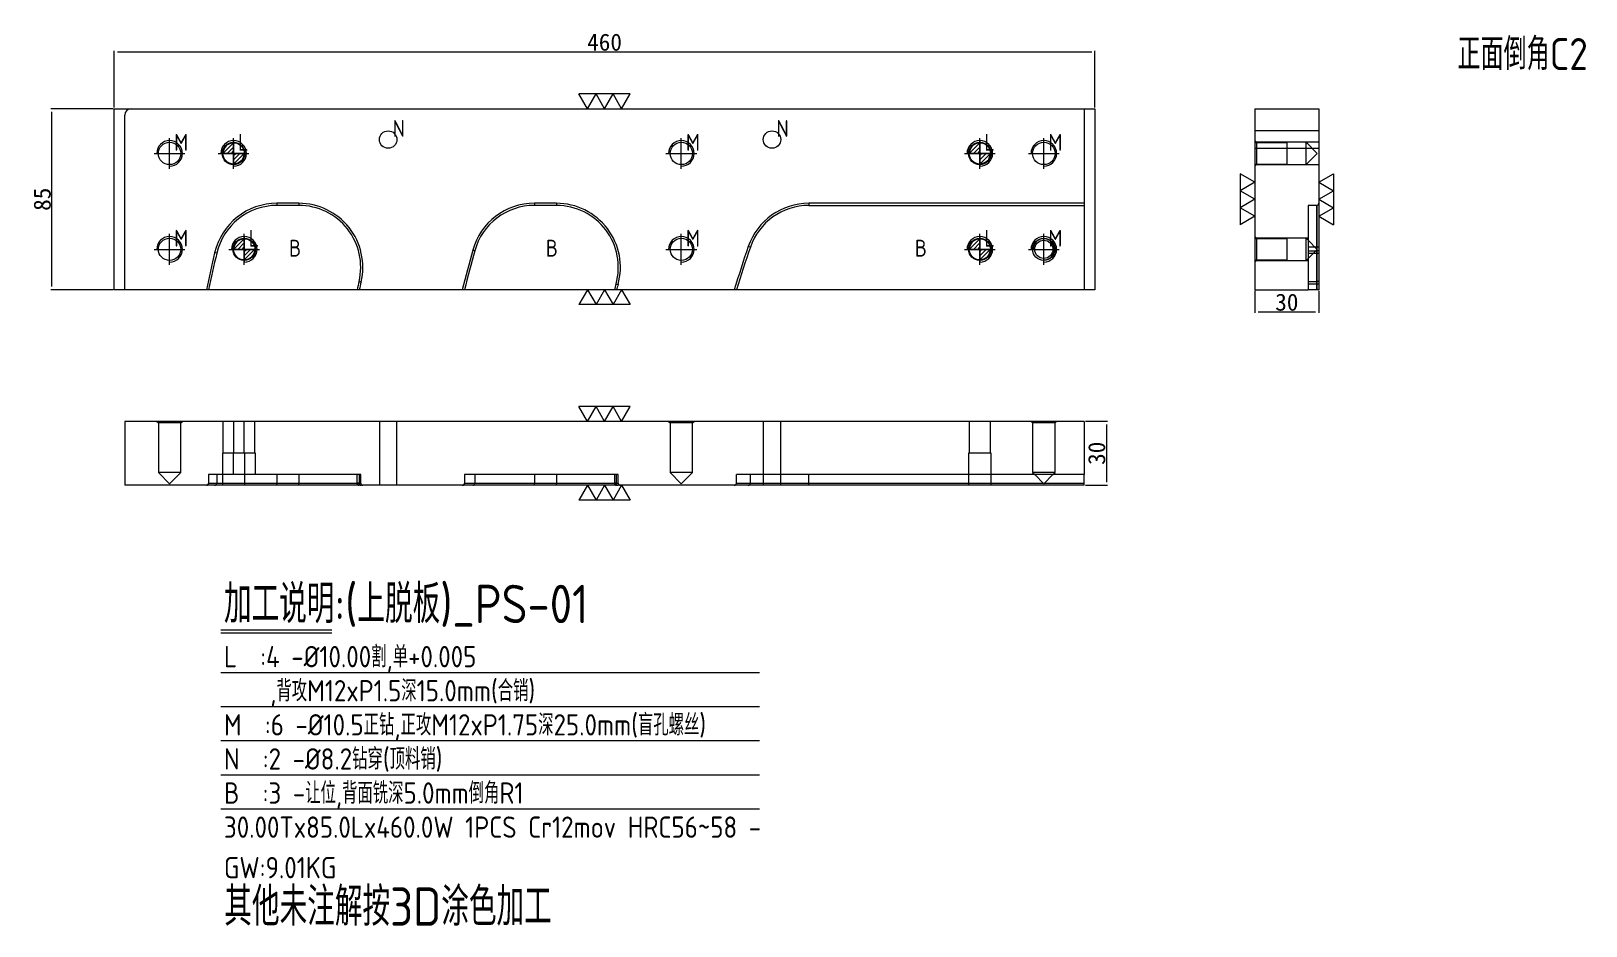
# Model space of a CAD drawing. Header units: millimetres. Extents: x 9233 to 9962, y 49839 to 50259.
import ezdxf

# ---------------------------------------------------------------- set-up
doc = ezdxf.new("R2010")
doc.units = ezdxf.units.MM
doc.linetypes.add('CENTER', pattern=[0])
doc.linetypes.add('DASHED', pattern=[0])
doc.layers.add('dim', color=4, linetype='Continuous')
doc.layers.add('PS', color=7, linetype='Continuous', true_color=0xffffff)
doc.layers.add('U1', color=7, linetype='Continuous', true_color=0xffffff)
doc.styles.add('_PUG_ERP', font='txt')
doc.styles.add('gbenor', font='gbenor.shx', dxfattribs={"bigfont": 'gbcbig'})
doc.dimstyles.new('_PUG_ERP', dxfattribs={"dimtxt": 8, "dimasz": 1.5, "dimexe": 0.5, "dimexo": 0.5, "dimgap": 0.5, "dimtad": 1, "dimtxsty": '_PUG_ERP', "dimblk": 'CLOSEDBLANK', "dimcen": 0, "dimclrd": 4, "dimclre": 4, "dimclrt": 3, "dimazin": 3, "dimtfac": 1, "dimtmove": 0, "dimatfit": 3, "dimldrblk": 'CLOSEDBLANK', "dimlwd": 9, "dimlwe": 9})

# ---------------------------------------------------------------- blocks, each defined once
blk = doc.blocks.new('*D1268')
at = {"layer": 'Defpoints', "color": 0}
for p in [(9727.15, 50075.8), (9727.15, 50045.8), (9737.5, 50045.8)]:
    blk.add_point(p, dxfattribs=at)
at = {"layer": 'dim', "color": 4, "lineweight": 9}
for p, q in [((9727.65, 50075.8), (9738, 50075.8)), ((9737.5, 50074.3), (9737.5, 50047.3)), ((9727.65, 50045.8), (9738, 50045.8))]:
    blk.add_line(p, q, dxfattribs=at)
at = {"layer": 'dim', "color": 3, "lineweight": 18, "insert": (9733, 50060.8), "char_height": 8, "attachment_point": 5, "rotation": 90, "style": '_PUG_ERP'}
blk.add_mtext('30', dxfattribs=at)
blk = doc.blocks.new('_ClosedBlank')
blk = doc.blocks.new('*D1269')
at = {"layer": 'Defpoints', "color": 0}
for p in [(9807.12, 50137.5), (9837.12, 50137.5), (9837.12, 50127.15)]:
    blk.add_point(p, dxfattribs=at)
at = {"layer": 'dim', "color": 4, "lineweight": 9}
for p, q in [((9807.12, 50137), (9807.12, 50126.65)), ((9837.12, 50137), (9837.12, 50126.65)), ((9808.62, 50127.15), (9835.62, 50127.15))]:
    blk.add_line(p, q, dxfattribs=at)
at = {"layer": 'dim', "color": 3, "lineweight": 18, "insert": (9822.12, 50131.65), "char_height": 8, "attachment_point": 5, "style": '_PUG_ERP'}
blk.add_mtext('30', dxfattribs=at)
blk = doc.blocks.new('pg_hx_L0')
at = {"color": 230}
for p, q in [((-0.6, 0), (0.6, 0)), ((-0.5, -0.003), (0, 0.497)), ((-0.3, 0), (0, 0.3)), ((-0.1, 0), (0, 0.1)), ((0, 0.6), (0, -0.6)), ((0.5, 0.003), (0, -0.497)), ((0.1, 0), (0, -0.1)), ((0.3, 0), (0, -0.3))]:
    blk.add_line(p, q, dxfattribs=at)
for start, end in [(90, 180), (270, 0)]:
    blk.add_arc((0, 0), 0.5, start, end, dxfattribs=at)
blk = doc.blocks.new('pg_hx_LLL0')
blk.add_blockref('pg_hx_L0', (0, 0))
blk = doc.blocks.new('*D1270')
at = {"layer": 'Defpoints', "color": 0}
for p in [(9732.15, 50249.16), (9272.15, 50222.5), (9732.15, 50222.5)]:
    blk.add_point(p, dxfattribs=at)
at = {"layer": 'dim', "color": 4, "lineweight": 9}
for p, q in [((9272.15, 50223), (9272.15, 50249.66)), ((9273.65, 50249.16), (9730.65, 50249.16)), ((9732.15, 50223), (9732.15, 50249.66))]:
    blk.add_line(p, q, dxfattribs=at)
at = {"layer": 'dim', "color": 3, "lineweight": 18, "insert": (9502.15, 50253.66), "char_height": 8, "attachment_point": 5, "style": '_PUG_ERP'}
blk.add_mtext('460', dxfattribs=at)
blk = doc.blocks.new('*D1271')
at = {"layer": 'Defpoints', "color": 0}
for p in [(9242.95, 50222.5), (9272.15, 50222.5), (9272.15, 50137.5)]:
    blk.add_point(p, dxfattribs=at)
at = {"layer": 'dim', "color": 4, "lineweight": 9}
for p, q in [((9271.65, 50222.5), (9242.45, 50222.5)), ((9242.95, 50139), (9242.95, 50221)), ((9271.65, 50137.5), (9242.45, 50137.5))]:
    blk.add_line(p, q, dxfattribs=at)
at = {"layer": 'dim', "color": 3, "lineweight": 18, "insert": (9238.45, 50180), "char_height": 8, "attachment_point": 5, "rotation": 90, "style": '_PUG_ERP'}
blk.add_mtext('85', dxfattribs=at)

msp = doc.modelspace()

# ---------------------------------------------------------------- linework, layer by layer
at = {"layer": 'dim', "color": 20, "linetype": 'Continuous', "lineweight": 18}
for p, q in [((9494.15, 50222.5), (9490.15, 50229.428)), ((9514.15, 50229.428), (9490.15, 50229.428)), ((9494.15, 50222.5), (9498.15, 50229.428)), ((9502.15, 50222.5), (9498.15, 50229.428)), ((9502.15, 50222.5), (9506.15, 50229.428)), ((9510.15, 50222.5), (9506.15, 50229.428)), ((9510.15, 50222.5), (9514.15, 50229.428)), ((9807.119, 50188), (9800.191, 50192)), ((9800.191, 50192), (9800.191, 50168)), ((9837.119, 50188), (9844.047, 50192)), ((9844.047, 50192), (9844.047, 50168)), ((9807.119, 50188), (9800.191, 50184)), ((9807.119, 50180), (9800.191, 50184)), ((9837.119, 50188), (9844.047, 50184)), ((9837.119, 50180), (9844.047, 50184)), ((9807.119, 50180), (9800.191, 50176)), ((9807.119, 50172), (9800.191, 50176)), ((9837.119, 50180), (9844.047, 50176)), ((9837.119, 50172), (9844.047, 50176)), ((9807.119, 50172), (9800.191, 50168)), ((9837.119, 50172), (9844.047, 50168)), ((9494.15, 50137.5), (9490.15, 50130.572)), ((9494.15, 50137.5), (9498.15, 50130.572)), ((9502.15, 50137.5), (9498.15, 50130.572)), ((9502.15, 50137.5), (9506.15, 50130.572)), ((9510.15, 50137.5), (9506.15, 50130.572)), ((9510.15, 50137.5), (9514.15, 50130.572)), ((9514.15, 50130.572), (9490.15, 50130.572)), ((9494.15, 50075.797), (9490.15, 50082.725)), ((9514.15, 50082.725), (9490.15, 50082.725)), ((9494.15, 50075.797), (9498.15, 50082.725)), ((9502.15, 50075.797), (9498.15, 50082.725)), ((9502.15, 50075.797), (9506.15, 50082.725)), ((9510.15, 50075.797), (9506.15, 50082.725)), ((9510.15, 50075.797), (9514.15, 50082.725)), ((9494.15, 50045.797), (9490.15, 50038.869)), ((9494.15, 50045.797), (9498.15, 50038.869)), ((9502.15, 50045.797), (9498.15, 50038.869)), ((9502.15, 50045.797), (9506.15, 50038.869)), ((9510.15, 50045.797), (9506.15, 50038.869)), ((9510.15, 50045.797), (9514.15, 50038.869)), ((9514.15, 50038.869), (9490.15, 50038.869))]:
    msp.add_line(p, q, dxfattribs=at)
at = {"layer": 'dim', "color": 8, "linetype": 'Continuous', "lineweight": 18}
for p, q in [((9322.15, 49978), (9374.314, 49978)), ((9322.15, 49976.5), (9374.314, 49976.5)), ((9322.15, 49958), (9574.87, 49958)), ((9322.15, 49942), (9574.87, 49942)), ((9322.15, 49926), (9574.87, 49926)), ((9322.15, 49910), (9574.87, 49910)), ((9322.15, 49894), (9574.87, 49894))]:
    msp.add_line(p, q, dxfattribs=at)
at = {"layer": 'dim', "color": 252, "lineweight": 18}
msp.add_lwpolyline([(9732.15, 50222.5), (9732.15, 50137.5), (9272.15, 50137.5), (9272.15, 50222.5)], close=True, dxfattribs=at)
at = {"layer": 'PS', "color": 11, "linetype": 'Continuous', "lineweight": 18}
for p, q in [((9280.15, 50222.5), (9727.15, 50222.5)), ((9807.119, 50222.5), (9837.119, 50222.5)), ((9807.119, 50222.5), (9807.119, 50137.5)), ((9837.119, 50222.5), (9837.119, 50178.1)), ((9836.119, 50177.1), (9832.119, 50177.1)), ((9837.119, 50178.1), (9837.119, 50157.866)), ((9837.119, 50157.866), (9837.119, 50137.5)), ((9727.15, 50137.5), (9277.15, 50137.5)), ((9807.119, 50137.5), (9832.119, 50137.5)), ((9836.119, 50137.5), (9832.119, 50137.5)), ((9727.15, 50075.797), (9277.15, 50075.797)), ((9277.15, 50075.797), (9277.15, 50045.797)), ((9727.15, 50075.797), (9727.15, 50050.797)), ((9315.417, 50045.797), (9277.15, 50045.797)), ((9319.287, 50045.797), (9315.417, 50045.797)), ((9316.439, 50050.797), (9316.439, 50046.797)), ((9348.502, 50045.797), (9319.287, 50045.797)), ((9358.774, 50045.797), (9348.502, 50045.797)), ((9387.104, 50045.797), (9358.774, 50045.797)), ((9386.078, 50046.797), (9386.078, 50050.797)), ((9435.431, 50045.797), (9387.104, 50045.797)), ((9440.304, 50045.797), (9435.431, 50045.797)), ((9436.462, 50050.797), (9436.462, 50046.797)), ((9469.219, 50045.797), (9440.304, 50045.797)), ((9479.6, 50045.797), (9469.219, 50045.797)), ((9507.789, 50045.797), (9479.6, 50045.797)), ((9506.751, 50050.797), (9506.751, 50046.797)), ((9562.972, 50045.797), (9507.789, 50045.797)), ((9569.57, 50045.797), (9562.972, 50045.797)), ((9564.017, 50046.797), (9564.017, 50050.797)), ((9597.936, 50045.797), (9569.57, 50045.797)), ((9727.15, 50045.797), (9597.936, 50045.797)), ((9727.15, 50046.797), (9727.15, 50050.797)), ((9727.15, 50045.797), (9727.15, 50046.797))]:
    msp.add_line(p, q, dxfattribs=at)
at = {"layer": 'PS', "color": 1, "linetype": 'Continuous', "lineweight": 18}
for p, q in [((9727.15, 50222.5), (9727.15, 50137.5)), ((9277.15, 50137.5), (9277.15, 50219.5))]:
    msp.add_line(p, q, dxfattribs=at)
at = {"layer": 'PS', "color": 1, "linetype": 'CENTER', "lineweight": 18, "ltscale": 0.448047}
for p, q in [((9298.15, 50194.3), (9298.15, 50208.7)), ((9328.15, 50194.3), (9328.15, 50208.7)), ((9538.15, 50194.3), (9538.15, 50208.7)), ((9678.15, 50194.3), (9678.15, 50208.7)), ((9708.15, 50194.3), (9708.15, 50208.7)), ((9290.95, 50201.5), (9305.35, 50201.5)), ((9320.95, 50201.5), (9335.35, 50201.5)), ((9530.95, 50201.5), (9545.35, 50201.5)), ((9670.95, 50201.5), (9685.35, 50201.5)), ((9700.95, 50201.5), (9715.35, 50201.5)), ((9298.15, 50149.3), (9298.15, 50163.7)), ((9333.15, 50149.3), (9333.15, 50163.7)), ((9538.15, 50149.3), (9538.15, 50163.7)), ((9678.15, 50149.3), (9678.15, 50163.7)), ((9708.15, 50149.3), (9708.15, 50163.7)), ((9708.15, 50150.5), (9708.15, 50162.5)), ((9290.95, 50156.5), (9305.35, 50156.5)), ((9325.95, 50156.5), (9340.35, 50156.5)), ((9530.95, 50156.5), (9545.35, 50156.5)), ((9670.95, 50156.5), (9685.35, 50156.5)), ((9700.95, 50156.5), (9715.35, 50156.5)), ((9702.15, 50156.5), (9714.15, 50156.5))]:
    msp.add_line(p, q, dxfattribs=at)
at = {"layer": 'PS', "color": 31, "linetype": 'DASHED', "lineweight": 13, "ltscale": 0.448047}
for p, q in [((9837.119, 50212.101), (9807.119, 50212.101)), ((9807.119, 50203.899), (9837.119, 50203.899)), ((9358.774, 50177.1), (9348.502, 50177.1)), ((9479.6, 50177.1), (9469.219, 50177.1)), ((9597.936, 50177.1), (9727.15, 50177.1)), ((9396.55, 50075.797), (9396.55, 50045.797)), ((9404.751, 50045.797), (9404.751, 50075.797)), ((9576.55, 50075.797), (9576.55, 50045.797)), ((9584.751, 50045.797), (9584.751, 50075.797)), ((9386.995, 50050.797), (9386.078, 50050.797)), ((9387.774, 50050.797), (9386.995, 50050.797)), ((9507.519, 50050.797), (9506.751, 50050.797)), ((9508.6, 50050.797), (9507.519, 50050.797))]:
    msp.add_line(p, q, dxfattribs=at)
at = {"layer": 'PS', "color": 5, "linetype": 'DASHED', "lineweight": 13, "ltscale": 0.448047}
for p, q in [((9807.866, 50206.753), (9807.119, 50207.5)), ((9831.119, 50206.753), (9807.866, 50206.753)), ((9807.866, 50206.753), (9807.866, 50201.5)), ((9836.372, 50201.5), (9831.119, 50206.753)), ((9831.119, 50201.5), (9831.119, 50206.753)), ((9807.866, 50201.5), (9807.866, 50196.247)), ((9831.119, 50196.247), (9836.372, 50201.5)), ((9831.119, 50196.247), (9831.119, 50201.5)), ((9807.119, 50195.5), (9807.866, 50196.247)), ((9807.866, 50196.247), (9831.119, 50196.247)), ((9807.866, 50161.753), (9807.119, 50162.5)), ((9831.119, 50161.753), (9807.866, 50161.753)), ((9807.866, 50161.753), (9807.866, 50156.5)), ((9832.119, 50160.753), (9831.119, 50161.753)), ((9831.119, 50156.5), (9831.119, 50161.753)), ((9807.866, 50156.5), (9807.866, 50151.247)), ((9831.119, 50151.247), (9831.119, 50156.5)), ((9836.372, 50156.5), (9832.119, 50160.753)), ((9832.119, 50152.247), (9836.372, 50156.5)), ((9807.119, 50150.5), (9807.866, 50151.247)), ((9807.866, 50151.247), (9831.119, 50151.247)), ((9831.119, 50151.247), (9832.119, 50152.247)), ((9292.15, 50075.797), (9292.897, 50075.05)), ((9292.897, 50075.05), (9292.897, 50051.797)), ((9303.403, 50075.05), (9292.897, 50075.05)), ((9303.403, 50075.05), (9304.15, 50075.797)), ((9303.403, 50051.797), (9303.403, 50075.05)), ((9532.15, 50075.797), (9532.897, 50075.05)), ((9532.897, 50075.05), (9532.897, 50051.797)), ((9543.403, 50075.05), (9532.897, 50075.05)), ((9543.403, 50075.05), (9544.15, 50075.797)), ((9543.403, 50051.797), (9543.403, 50075.05)), ((9702.15, 50075.797), (9702.897, 50075.05)), ((9702.897, 50075.05), (9702.897, 50051.797)), ((9713.403, 50075.05), (9702.897, 50075.05)), ((9713.403, 50075.05), (9714.15, 50075.797)), ((9713.403, 50051.797), (9713.403, 50075.05)), ((9322.898, 50060.797), (9322.898, 50045.797)), ((9327.897, 50060.797), (9322.898, 50060.797)), ((9333.403, 50045.797), (9333.403, 50060.797)), ((9292.897, 50051.797), (9298.15, 50046.544)), ((9303.403, 50051.797), (9292.897, 50051.797)), ((9298.15, 50046.544), (9303.403, 50051.797)), ((9532.897, 50051.797), (9538.15, 50046.544)), ((9543.403, 50051.797), (9532.897, 50051.797)), ((9538.15, 50046.544), (9543.403, 50051.797)), ((9702.897, 50051.797), (9703.897, 50050.797)), ((9713.403, 50051.797), (9702.897, 50051.797)), ((9712.403, 50050.797), (9713.403, 50051.797)), ((9703.897, 50050.797), (9708.15, 50046.544)), ((9708.15, 50046.544), (9712.403, 50050.797))]:
    msp.add_line(p, q, dxfattribs=at)
at = {"layer": 'PS', "color": 11, "linetype": 'DASHED', "lineweight": 13, "ltscale": 0.448047}
for p, q in [((9822.119, 50206.5), (9807.119, 50206.5)), ((9837.119, 50206.753), (9822.119, 50206.753)), ((9822.119, 50206.753), (9822.119, 50201.5)), ((9822.119, 50201.5), (9822.119, 50196.247)), ((9807.119, 50196.5), (9822.119, 50196.5)), ((9822.119, 50196.247), (9837.119, 50196.247)), ((9822.119, 50161.5), (9807.119, 50161.5)), ((9832.119, 50161.753), (9822.119, 50161.753)), ((9822.119, 50161.753), (9822.119, 50156.5)), ((9822.119, 50156.5), (9822.119, 50151.247)), ((9807.119, 50151.5), (9822.119, 50151.5)), ((9822.119, 50151.247), (9832.119, 50151.247)), ((9328.15, 50075.797), (9328.15, 50060.797)), ((9338.15, 50060.797), (9338.15, 50075.797)), ((9673.15, 50075.797), (9673.15, 50060.797)), ((9683.15, 50060.797), (9683.15, 50075.797)), ((9327.898, 50060.797), (9327.898, 50050.797)), ((9338.403, 50060.797), (9327.898, 50060.797)), ((9338.403, 50050.797), (9338.403, 50060.797)), ((9672.898, 50060.797), (9672.898, 50050.797)), ((9683.403, 50060.797), (9672.898, 50060.797)), ((9683.403, 50050.797), (9683.403, 50060.797)), ((9387.774, 50046.797), (9387.774, 50050.797)), ((9508.6, 50046.797), (9508.6, 50050.797)), ((9672.898, 50050.797), (9672.898, 50045.797)), ((9683.403, 50045.797), (9683.403, 50050.797))]:
    msp.add_line(p, q, dxfattribs=at)
at = {"layer": 'PS', "color": 155, "linetype": 'DASHED', "lineweight": 13, "ltscale": 0.448047}
for p, q in [((9348.502, 50178.1), (9348.502, 50177.1)), ((9358.774, 50178.1), (9348.502, 50178.1)), ((9358.774, 50178.1), (9358.774, 50177.1)), ((9479.6, 50178.1), (9469.219, 50178.1)), ((9469.219, 50178.1), (9469.219, 50177.1)), ((9479.6, 50178.1), (9479.6, 50177.1)), ((9597.936, 50178.1), (9597.936, 50177.1)), ((9727.15, 50178.1), (9597.936, 50178.1)), ((9836.119, 50154.694), (9836.119, 50177.1)), ((9836.119, 50177.1), (9836.119, 50141.422)), ((9836.119, 50155.83), (9836.119, 50177.1)), ((9836.119, 50177.1), (9836.119, 50140.254)), ((9320.261, 50154.694), (9319.287, 50154.922)), ((9441.268, 50155.83), (9440.304, 50156.097)), ((9570.516, 50157.541), (9569.57, 50157.866)), ((9832.119, 50155.83), (9836.119, 50155.83)), ((9832.119, 50154.694), (9836.119, 50154.694)), ((9836.119, 50137.5), (9836.119, 50155.83)), ((9836.119, 50137.5), (9836.119, 50154.694)), ((9386.995, 50141.422), (9387.968, 50141.192)), ((9507.519, 50140.254), (9508.481, 50139.983)), ((9832.119, 50141.422), (9836.119, 50141.422)), ((9832.119, 50140.254), (9836.119, 50140.254)), ((9836.119, 50141.422), (9836.119, 50137.5)), ((9836.119, 50140.254), (9836.119, 50137.5)), ((9386.078, 50046.797), (9387.774, 50046.797)), ((9386.995, 50046.797), (9386.078, 50046.797)), ((9386.995, 50050.797), (9386.995, 50046.797)), ((9506.751, 50046.797), (9508.6, 50046.797)), ((9507.519, 50046.797), (9506.751, 50046.797)), ((9507.519, 50050.797), (9507.519, 50046.797))]:
    msp.add_line(p, q, dxfattribs=at)
at = {"layer": 'PS', "color": 31, "linetype": 'Continuous', "lineweight": 18}
for p, q in [((9832.119, 50177.1), (9832.119, 50137.5)), ((9386.078, 50050.797), (9316.439, 50050.797)), ((9506.751, 50050.797), (9436.462, 50050.797)), ((9727.15, 50050.797), (9564.017, 50050.797))]:
    msp.add_line(p, q, dxfattribs=at)
at = {"layer": 'PS', "color": 155, "linetype": 'Continuous', "lineweight": 18}
for p, q in [((9836.119, 50157.541), (9836.119, 50177.1)), ((9836.119, 50157.541), (9832.119, 50157.541)), ((9836.119, 50137.5), (9836.119, 50157.541)), ((9316.439, 50046.797), (9320.261, 50046.797)), ((9320.261, 50050.797), (9320.261, 50046.797)), ((9320.261, 50046.797), (9348.502, 50046.797)), ((9348.502, 50050.797), (9348.502, 50046.797)), ((9348.502, 50046.797), (9358.774, 50046.797)), ((9348.502, 50045.797), (9348.502, 50046.797)), ((9358.774, 50050.797), (9358.774, 50046.797)), ((9358.774, 50046.797), (9386.078, 50046.797)), ((9358.774, 50045.797), (9358.774, 50046.797)), ((9436.462, 50046.797), (9441.268, 50046.797)), ((9441.268, 50050.797), (9441.268, 50046.797)), ((9441.268, 50046.797), (9469.219, 50046.797)), ((9469.219, 50050.797), (9469.219, 50046.797)), ((9469.219, 50046.797), (9479.6, 50046.797)), ((9469.219, 50045.797), (9469.219, 50046.797)), ((9479.6, 50050.797), (9479.6, 50046.797)), ((9479.6, 50046.797), (9506.751, 50046.797)), ((9479.6, 50045.797), (9479.6, 50046.797)), ((9564.017, 50046.797), (9570.516, 50046.797)), ((9570.516, 50046.797), (9570.516, 50050.797)), ((9570.516, 50046.797), (9597.936, 50046.797)), ((9597.936, 50046.797), (9597.936, 50050.797)), ((9597.936, 50046.797), (9727.15, 50046.797)), ((9597.936, 50045.797), (9597.936, 50046.797))]:
    msp.add_line(p, q, dxfattribs=at)
at = {"layer": 'PS', "color": 1, "linetype": 'DASHED', "lineweight": 13, "ltscale": 0.448047}
for p, q in [((9323.15, 50075.797), (9323.15, 50060.797)), ((9333.15, 50060.797), (9333.15, 50075.797))]:
    msp.add_line(p, q, dxfattribs=at)
at = {"layer": 'PS', "color": 11, "linetype": 'Continuous', "lineweight": 18}
for points in [[(9837.119, 50137.5), (9837.118, 50137.5), (9837.117, 50137.5), (9837.114, 50137.5), (9837.111, 50137.5), (9837.107, 50137.5), (9837.102, 50137.5), (9837.096, 50137.5), (9837.089, 50137.5), (9837.081, 50137.5), (9837.072, 50137.5), (9837.062, 50137.5), (9837.051, 50137.5), (9837.039, 50137.5), (9837.027, 50137.5), (9837.014, 50137.5), (9836.999, 50137.5), (9836.984, 50137.5), (9836.968, 50137.5), (9836.952, 50137.5), (9836.934, 50137.5), (9836.916, 50137.5), (9836.896, 50137.5), (9836.876, 50137.5), (9836.855, 50137.5), (9836.834, 50137.5), (9836.811, 50137.5), (9836.789, 50137.5), (9836.765, 50137.5), (9836.741, 50137.5), (9836.716, 50137.5), (9836.69, 50137.5), (9836.664, 50137.5), (9836.637, 50137.5), (9836.609, 50137.5), (9836.581, 50137.5), (9836.553, 50137.5), (9836.524, 50137.5), (9836.495, 50137.5), (9836.465, 50137.5), (9836.435, 50137.5), (9836.405, 50137.5), (9836.374, 50137.5), (9836.343, 50137.5), (9836.311, 50137.5), (9836.28, 50137.5), (9836.248, 50137.5), (9836.215, 50137.5), (9836.183, 50137.5), (9836.151, 50137.5), (9836.119, 50137.5)], [(9315.417, 50045.797), (9315.449, 50045.798), (9315.481, 50045.799), (9315.513, 50045.801), (9315.544, 50045.805), (9315.576, 50045.809), (9315.607, 50045.814), (9315.638, 50045.821), (9315.669, 50045.828), (9315.699, 50045.836), (9315.73, 50045.845), (9315.76, 50045.855), (9315.79, 50045.866), (9315.82, 50045.878), (9315.849, 50045.89), (9315.877, 50045.904), (9315.905, 50045.918), (9315.933, 50045.934), (9315.96, 50045.95), (9315.987, 50045.967), (9316.013, 50045.985), (9316.039, 50046.003), (9316.064, 50046.023), (9316.089, 50046.043), (9316.113, 50046.064), (9316.136, 50046.086), (9316.158, 50046.108), (9316.18, 50046.131), (9316.201, 50046.155), (9316.221, 50046.179), (9316.24, 50046.204), (9316.259, 50046.23), (9316.277, 50046.256), (9316.294, 50046.283), (9316.31, 50046.311), (9316.326, 50046.339), (9316.34, 50046.367), (9316.353, 50046.396), (9316.366, 50046.425), (9316.377, 50046.454), (9316.388, 50046.484), (9316.398, 50046.514), (9316.406, 50046.544), (9316.414, 50046.575), (9316.421, 50046.607), (9316.426, 50046.638), (9316.431, 50046.67), (9316.435, 50046.701), (9316.437, 50046.733), (9316.439, 50046.765), (9316.439, 50046.797)], [(9386.078, 50046.797), (9386.078, 50046.765), (9386.08, 50046.733), (9386.082, 50046.702), (9386.086, 50046.67), (9386.091, 50046.639), (9386.096, 50046.608), (9386.103, 50046.577), (9386.111, 50046.546), (9386.119, 50046.515), (9386.129, 50046.485), (9386.14, 50046.454), (9386.152, 50046.425), (9386.164, 50046.396), (9386.178, 50046.367), (9386.192, 50046.339), (9386.207, 50046.311), (9386.223, 50046.284), (9386.24, 50046.257), (9386.258, 50046.231), (9386.277, 50046.205), (9386.297, 50046.179), (9386.317, 50046.155), (9386.339, 50046.131), (9386.36, 50046.108), (9386.383, 50046.086), (9386.406, 50046.064), (9386.43, 50046.043), (9386.454, 50046.023), (9386.479, 50046.004), (9386.505, 50045.985), (9386.532, 50045.967), (9386.559, 50045.95), (9386.586, 50045.934), (9386.614, 50045.918), (9386.642, 50045.904), (9386.671, 50045.89), (9386.7, 50045.878), (9386.73, 50045.866), (9386.759, 50045.855), (9386.79, 50045.845), (9386.82, 50045.836), (9386.851, 50045.828), (9386.882, 50045.821), (9386.914, 50045.814), (9386.945, 50045.809), (9386.977, 50045.805), (9387.008, 50045.801), (9387.04, 50045.799), (9387.072, 50045.798), (9387.104, 50045.797)], [(9435.431, 50045.797), (9435.463, 50045.798), (9435.495, 50045.799), (9435.527, 50045.801), (9435.559, 50045.805), (9435.59, 50045.809), (9435.622, 50045.814), (9435.653, 50045.82), (9435.684, 50045.828), (9435.714, 50045.836), (9435.745, 50045.845), (9435.776, 50045.855), (9435.806, 50045.865), (9435.835, 50045.877), (9435.865, 50045.89), (9435.894, 50045.903), (9435.922, 50045.918), (9435.95, 50045.933), (9435.977, 50045.949), (9436.004, 50045.966), (9436.03, 50045.983), (9436.056, 50046.002), (9436.082, 50046.022), (9436.107, 50046.042), (9436.131, 50046.063), (9436.154, 50046.084), (9436.177, 50046.107), (9436.199, 50046.13), (9436.22, 50046.153), (9436.24, 50046.178), (9436.26, 50046.203), (9436.279, 50046.228), (9436.297, 50046.255), (9436.314, 50046.281), (9436.331, 50046.309), (9436.346, 50046.337), (9436.361, 50046.365), (9436.374, 50046.394), (9436.387, 50046.423), (9436.399, 50046.453), (9436.409, 50046.483), (9436.419, 50046.513), (9436.428, 50046.543), (9436.436, 50046.574), (9436.443, 50046.606), (9436.448, 50046.637), (9436.453, 50046.669), (9436.457, 50046.701), (9436.46, 50046.733), (9436.461, 50046.765), (9436.462, 50046.797)], [(9506.751, 50046.797), (9506.752, 50046.765), (9506.754, 50046.733), (9506.756, 50046.701), (9506.76, 50046.669), (9506.765, 50046.638), (9506.77, 50046.607), (9506.777, 50046.575), (9506.785, 50046.544), (9506.794, 50046.514), (9506.804, 50046.483), (9506.815, 50046.453), (9506.827, 50046.423), (9506.84, 50046.394), (9506.853, 50046.365), (9506.868, 50046.337), (9506.884, 50046.309), (9506.9, 50046.281), (9506.917, 50046.255), (9506.936, 50046.228), (9506.955, 50046.203), (9506.975, 50046.177), (9506.995, 50046.153), (9507.017, 50046.129), (9507.039, 50046.106), (9507.062, 50046.084), (9507.085, 50046.062), (9507.109, 50046.041), (9507.134, 50046.021), (9507.16, 50046.002), (9507.186, 50045.983), (9507.213, 50045.966), (9507.24, 50045.949), (9507.268, 50045.932), (9507.296, 50045.917), (9507.324, 50045.903), (9507.353, 50045.89), (9507.382, 50045.877), (9507.412, 50045.865), (9507.442, 50045.855), (9507.473, 50045.845), (9507.503, 50045.836), (9507.535, 50045.828), (9507.566, 50045.82), (9507.597, 50045.814), (9507.629, 50045.809), (9507.661, 50045.805), (9507.693, 50045.801), (9507.725, 50045.799), (9507.757, 50045.798), (9507.789, 50045.797)], [(9562.972, 50045.797), (9563.004, 50045.798), (9563.036, 50045.799), (9563.068, 50045.801), (9563.1, 50045.805), (9563.132, 50045.809), (9563.164, 50045.814), (9563.195, 50045.82), (9563.226, 50045.827), (9563.257, 50045.835), (9563.288, 50045.844), (9563.319, 50045.854), (9563.349, 50045.865), (9563.379, 50045.876), (9563.409, 50045.889), (9563.438, 50045.902), (9563.467, 50045.916), (9563.495, 50045.931), (9563.523, 50045.947), (9563.55, 50045.964), (9563.577, 50045.981), (9563.603, 50046), (9563.629, 50046.019), (9563.654, 50046.039), (9563.679, 50046.06), (9563.703, 50046.082), (9563.726, 50046.104), (9563.748, 50046.127), (9563.77, 50046.151), (9563.79, 50046.175), (9563.81, 50046.2), (9563.83, 50046.225), (9563.848, 50046.252), (9563.866, 50046.279), (9563.883, 50046.306), (9563.899, 50046.334), (9563.914, 50046.363), (9563.927, 50046.392), (9563.94, 50046.421), (9563.952, 50046.451), (9563.963, 50046.481), (9563.974, 50046.511), (9563.983, 50046.542), (9563.991, 50046.573), (9563.998, 50046.604), (9564.004, 50046.636), (9564.008, 50046.668), (9564.012, 50046.7), (9564.015, 50046.732), (9564.017, 50046.765), (9564.017, 50046.797)]]:
    msp.add_lwpolyline(points, dxfattribs=at)
at = {"layer": 'PS', "color": 42, "linetype": 'Continuous', "lineweight": 18}
for centre, radius in [((9298.15, 50201.5), 5.253), ((9400.65, 50208), 4.101), ((9538.15, 50201.5), 5.253), ((9580.65, 50208), 4.101), ((9708.15, 50201.5), 5.253), ((9298.15, 50156.5), 5.253), ((9538.15, 50156.5), 5.253), ((9708.15, 50156.5), 5.253), ((9708.15, 50156.5), 4.253)]:
    msp.add_circle(centre, radius, dxfattribs=at)
at = {"layer": 'PS', "color": 30, "linetype": 'DASHED', "lineweight": 13, "ltscale": 0.448047}
for centre in [(9328.15, 50201.5), (9678.15, 50201.5), (9333.15, 50156.5), (9678.15, 50156.5)]:
    msp.add_circle(centre, 5.253, dxfattribs=at)
at = {"layer": 'PS', "color": 1, "linetype": 'Continuous', "lineweight": 18}
for centre in [(9328.15, 50201.5), (9678.15, 50201.5), (9333.15, 50156.5), (9678.15, 50156.5)]:
    msp.add_circle(centre, 5, dxfattribs=at)
at = {"layer": 'PS', "color": 42, "linetype": 'DASHED', "lineweight": 18, "ltscale": 0.448047}
for centre in [(9678.15, 50201.5), (9333.15, 50156.5), (9678.15, 50156.5)]:
    msp.add_circle(centre, 5.255, dxfattribs=at)
at = {"layer": 'PS', "color": 1, "linetype": 'Continuous', "lineweight": 18}
msp.add_arc((9280.15, 50219.5), 3, 90, 180, dxfattribs=at)
at = {"layer": 'PS', "color": 42, "linetype": 'Continuous', "lineweight": 18}
for centre, radius in [((9298.15, 50201.5), 6), ((9538.15, 50201.5), 6), ((9708.15, 50201.5), 6), ((9298.15, 50156.5), 6), ((9538.15, 50156.5), 6), ((9708.15, 50156.5), 6), ((9708.15, 50156.5), 5)]:
    msp.add_arc(centre, radius, 270, 180, dxfattribs=at)
at = {"layer": 'PS', "color": 30, "linetype": 'DASHED', "lineweight": 18, "ltscale": 0.448047}
msp.add_arc((9328.15, 50201.5), 6, 270, 180, dxfattribs=at)
at = {"layer": 'PS', "color": 42, "linetype": 'DASHED', "lineweight": 18, "ltscale": 0.448047}
for centre in [(9678.15, 50201.5), (9333.15, 50156.5), (9678.15, 50156.5)]:
    msp.add_arc(centre, 6, 270, 180, dxfattribs=at)
at = {"layer": 'PS', "color": 155, "linetype": 'DASHED', "lineweight": 13, "ltscale": 0.448047}
for centre, radius, start, end in [((9348.502, 50148.1), 30, 90, 166.856722), ((9358.774, 50148.1), 30, 346.686449, 90), ((9469.219, 50148.1), 30, 90, 164.539827), ((9479.6, 50148.1), 30, 344.30282, 90), ((9597.936, 50148.1), 30, 90, 161.001732), ((10123.65, 49967.1), 826, 166.856722, 168.094659), ((10123.65, 49967.1), 709, 164.539827, 166.09348), ((10123.65, 49967.1), 586, 161.001732, 163.095042), ((10123.65, 49967.1), 756, 166.686449, 166.973786), ((10123.65, 49967.1), 639, 164.30282, 164.53399)]:
    msp.add_arc(centre, radius, start, end, dxfattribs=at)
at = {"layer": 'PS', "color": 31, "linetype": 'DASHED', "lineweight": 13, "ltscale": 0.448047}
for centre, radius, start, end in [((9348.502, 50148.1), 29, 90, 166.856722), ((9358.774, 50148.1), 29, 346.686449, 90), ((9469.219, 50148.1), 29, 90, 164.539827), ((9479.6, 50148.1), 29, 344.30282, 90), ((9597.936, 50148.1), 29, 90, 161.001732), ((10123.65, 49967.1), 825, 166.856722, 168.080017), ((10123.65, 49967.1), 708, 164.539827, 166.073442), ((10123.65, 49967.1), 585, 161.001732, 163.065274), ((10123.65, 49967.1), 757, 166.686449, 166.991296), ((10123.65, 49967.1), 640, 164.30282, 164.558759)]:
    msp.add_arc(centre, radius, start, end, dxfattribs=at)
at = {"layer": 'PS', "color": 11, "linetype": 'Continuous', "lineweight": 18}
msp.add_arc((9836.119, 50178.1), 1, 270, 0, dxfattribs=at)
at = {"layer": 'PS', "color": 11, "linetype": 'DASHED', "lineweight": 13, "ltscale": 0.448047}
for centre in [(9388.774, 50046.797), (9509.6, 50046.797)]:
    msp.add_arc(centre, 1, 180, 270, dxfattribs=at)
at = {"layer": 'PS', "color": 155, "linetype": 'Continuous', "lineweight": 18}
for centre, major_axis, ratio, start_param, end_param in [((9836.119, 50157.866), (1, 0), 0.32554, 4.712389, 6.2831853), ((9319.287, 50046.797), (0, -1), 0.973804, 0, 1.5707963), ((9440.304, 50046.797), (0, -1), 0.963816, 0, 1.5707963), ((9569.57, 50046.797), (0, -1), 0.945528, 0, 1.5707963)]:
    msp.add_ellipse(centre, major_axis=major_axis, ratio=ratio, start_param=start_param, end_param=end_param, dxfattribs=at)
at = {"layer": 'PS', "color": 155, "linetype": 'DASHED', "lineweight": 13, "ltscale": 0.448047}
for centre, major_axis, ratio, start_param, end_param in [((9836.119, 50156.097), (1, 0), 0.266568, 4.712389, 6.2831853), ((9836.119, 50154.922), (1, 0), 0.227387, 4.712389, 6.2831853), ((9836.119, 50141.192), (-1, 0), 0.23028, 3.1415927, 4.712389), ((9836.119, 50139.983), (-1, 0), 0.270553, 3.1415927, 4.712389), ((9387.968, 50046.797), (0, 1), 0.973124, 1.5707963, 3.1415927), ((9508.481, 50046.797), (0, 1), 0.962705, 1.5707963, 3.1415927)]:
    msp.add_ellipse(centre, major_axis=major_axis, ratio=ratio, start_param=start_param, end_param=end_param, dxfattribs=at)

# ---------------------------------------------------------------- block references
at = {"layer": 'PS', "lineweight": 18, "ltscale": 0.448047, "xscale": 10, "yscale": 10, "zscale": 10}
for p in [(9328.15, 50201.5), (9678.15, 50201.5), (9333.15, 50156.5), (9678.15, 50156.5)]:
    msp.add_blockref('pg_hx_LLL0', p, dxfattribs=at)

# ---------------------------------------------------------------- texts
at = {"layer": 'dim', "color": 4, "lineweight": 18, "style": 'gbenor'}
for s, height, p in [('N', 7.9, (9402.757, 50209.246)), ('N', 7.9, (9582.757, 50209.246)), ('M', 7.9, (9300.295, 50202.765)), ('L', 7.9, (9330.28, 50202.757)), ('M', 7.9, (9540.295, 50202.765)), ('L', 7.9, (9680.28, 50202.757)), ('M', 7.9, (9710.295, 50202.765)), ('M', 7.9, (9300.295, 50157.765)), ('L', 7.9, (9335.28, 50157.757)), ('M', 7.9, (9540.295, 50157.765)), ('L', 7.9, (9680.28, 50157.757)), ('M', 7.9, (9710.295, 50157.765)), ('B', 7.9, (9354.132, 50153.105)), ('B', 7.9, (9474.556, 50153.105)), ('B', 7.9, (9647.609, 50153.105)), ('加工说明:(上脱板)_PS-01', 18, (9323.64, 49981.107)), ('    ,背攻M12xP1.5深15.0mm(合销)', 10, (9323.65, 49944.393)), ('M  :6 -%%c10.5正钻,正攻M12xP1.75深25.0mm(盲孔螺丝)', 10, (9323.65, 49928.393)), ('N  :2 -%%c8.2钻穿(顶料销)', 10, (9323.65, 49912.393)), ('B  :3 -让位,背面铣深5.0mm倒角R1', 10, (9323.65, 49896.393)), ('30.00Tx85.0Lx460.0W 1PCS Cr12mov HRC56~58 - ', 10, (9323.65, 49880.393)), ('GW:9.01KG ', 10, (9323.65, 49861.393))]:
    msp.add_text(s, height=height, dxfattribs=at).set_placement(p)
at = {"layer": 'dim', "color": 1, "lineweight": 18, "style": 'gbenor'}
msp.add_text('L  :4 -%%c10.00割,单+0.005', height=10, dxfattribs=at).set_placement((9323.65, 49960.393))
at = {"layer": 'dim', "color": 21, "lineweight": 18, "style": 'gbenor'}
msp.add_text('其他未注解按3D涂色加工', height=18, dxfattribs=at).set_placement((9323.818, 49839.107))
at = {"layer": 'U1', "color": 3, "lineweight": 18, "style": 'gbenor'}
msp.add_text('正面倒角C2', height=15, dxfattribs=at).set_placement((9902.198, 50240.642))

# ---------------------------------------------------------------- dimensions: what is measured, and where the dimension line sits
at = {"layer": 'dim', "lineweight": 18}
for base, p1, p2, picture, middle in [((9732.15, 50249.159), (9272.15, 50222.5), (9732.15, 50222.5), '*D1270', (9502.15, 50253.659)), ((9837.119, 50127.15), (9807.119, 50137.5), (9837.119, 50137.5), '*D1269', (9822.119, 50131.65))]:
    dim = msp.add_linear_dim(base=base, p1=p1, p2=p2, dimstyle='_PUG_ERP', dxfattribs=at)
    dim.commit()
    dim.dimension.update_dxf_attribs({"geometry": picture, "text_midpoint": middle})
for base, p1, p2, picture, middle in [((9242.945, 50222.5), (9272.15, 50137.5), (9272.15, 50222.5), '*D1271', (9238.445, 50180)), ((9737.5, 50045.797), (9727.15, 50075.797), (9727.15, 50045.797), '*D1268', (9733, 50060.797))]:
    dim = msp.add_linear_dim(base=base, p1=p1, p2=p2, angle=90, dimstyle='_PUG_ERP', dxfattribs=at)
    dim.commit()
    dim.dimension.update_dxf_attribs({"geometry": picture, "text_midpoint": middle})

doc.saveas('drawing.dxf')
